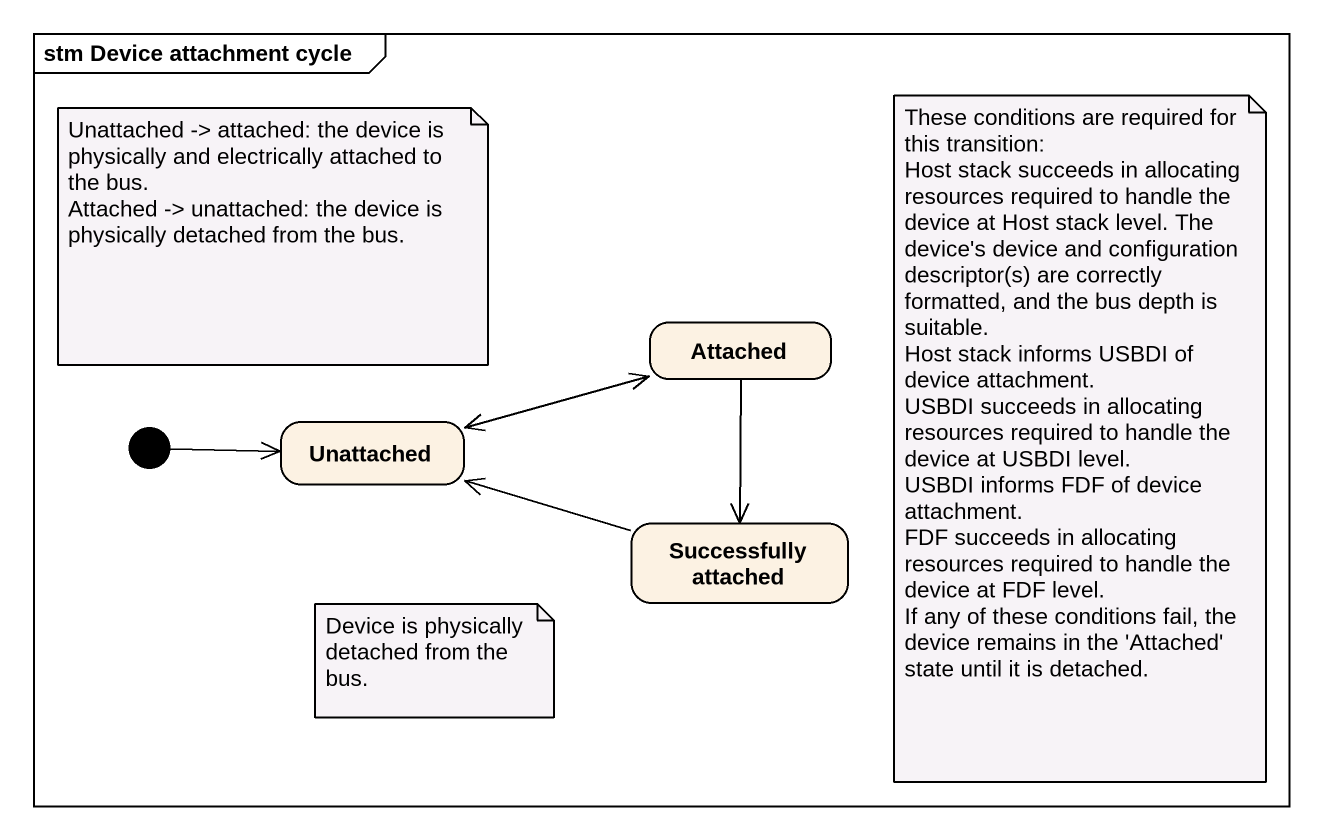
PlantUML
@startuml
mainframe stm Device attachment cycle
hide empty description
state Attached
state Unattached
state "Successfully attached" as Successfully_attached
[*] -right-> Unattached
Attached -left-> Unattached
Attached --> Successfully_attached
Unattached -right-> Attached
Successfully_attached -left-> Unattached
note as N1
  Unattached -> attached: the device is physically and electrically attached to the bus.
  Attached -> unattached: the device is physically detached from the bus.
end note
note as N2
  These conditions are required for this transition:
  Host stack succeeds in allocating resources required to handle the device at Host stack level. The device's device and configuration descriptor(s) are correctly formatted, and the bus depth is suitable.
  Host stack informs USBDI of device attachment.
  USBDI succeeds in allocating resources required to handle the device at USBDI level.
  USBDI informs FDF of device attachment.
  FDF succeeds in allocating resources required to handle the device at FDF level.
  If any of these conditions fail, the device remains in the 'Attached' state until it is detached.
end note
note as N3
  Device is physically detached from the bus.
end note
@enduml
